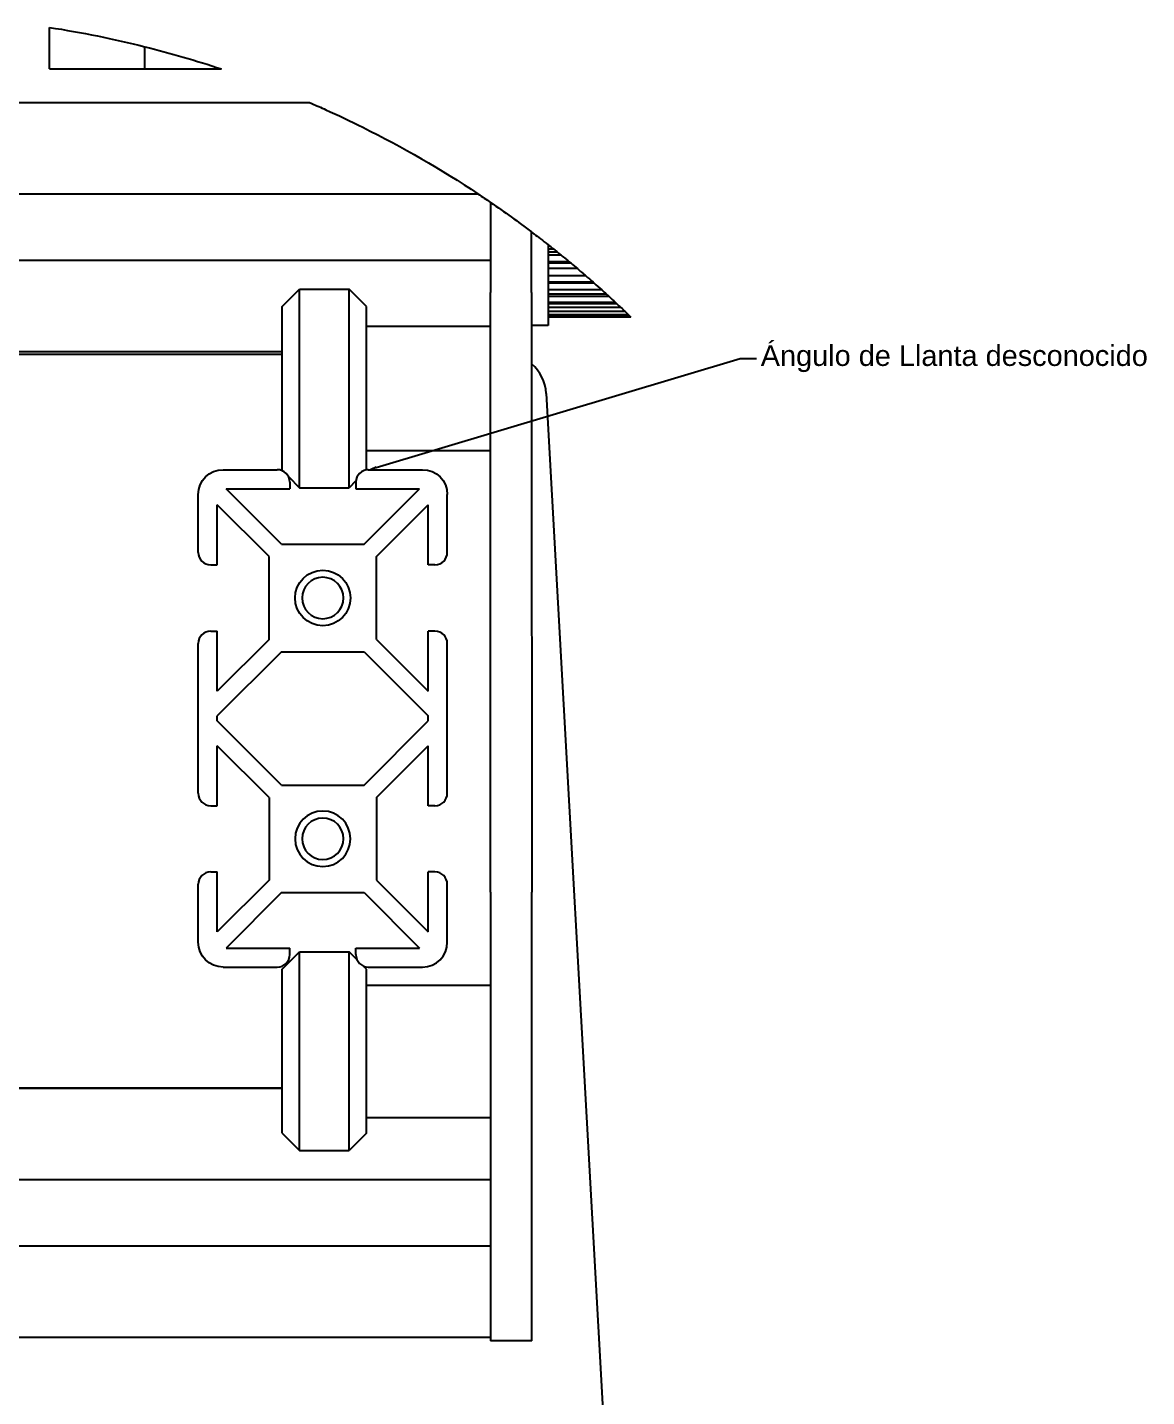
# Model space of a CAD drawing. Header units: millimetres. Extents: x 129 to 6329, y 33 to 3553.
# Drawn here: x 5788 to 6329, y 1053 to 1715 of the extents above; entities that cross this region are included whole.
import ezdxf
from ezdxf import colors
from ezdxf.entities.mleader import LeaderData, LeaderLine
from ezdxf.math import Vec2, Vec3

# ---------------------------------------------------------------- set-up
doc = ezdxf.new("R2010")
doc.units = ezdxf.units.MM
doc.linetypes.add('ACAD_ISO02W100', pattern=[15, 12, -3])
doc.layers.add('cota', color=82, linetype='ACAD_ISO02W100')
doc.layers.add('vistasIsometricas', color=255, linetype='Continuous')
doc.styles.get("Standard").update_dxf_attribs({"font": 'arial.ttf'})

msp = doc.modelspace()

# ---------------------------------------------------------------- linework, layer by layer
at = {"layer": 'vistasIsometricas', "extrusion": (0, 1, 0)}
for p, q in [((5798.436, 1695.17), (5798.436, 1715.249)), ((5844.436, 1695.17), (5844.436, 1705.92)), ((5844.436, 1695.17), (5844.436, 1705.92)), ((5798.436, 1695.17), (5844.436, 1695.17)), ((5844.436, 1695.17), (5881.469, 1695.17)), ((5512.831, 1678.97), (5924.04, 1678.97)), ((5431.345, 1634.77), (6005.526, 1634.77)), ((6011.636, 1630.647), (6011.636, 1611.572)), ((6031.436, 1611.572), (6031.436, 1616.386)), ((6011.636, 1611.572), (6011.636, 1587.119)), ((6031.436, 1587.119), (6031.436, 1611.572)), ((6039.436, 1610.209), (6039.436, 1571.17)), ((5425.236, 1602.77), (6011.636, 1602.77)), ((6042.189, 1608.025), (6039.436, 1608.025)), ((6044.059, 1606.525), (6039.436, 1606.525)), ((6045.732, 1605.17), (6039.436, 1605.17)), ((6049.579, 1602.01), (6039.436, 1602.01)), ((6050.54, 1601.212), (6039.436, 1601.212)), ((6053.598, 1598.643), (6039.436, 1598.643)), ((6057.658, 1595.17), (6039.436, 1595.17)), ((5910.836, 1580.37), (5919.236, 1588.77)), ((5919.236, 1492.77), (5919.236, 1588.77)), ((5919.236, 1588.77), (5943.236, 1588.77)), ((5943.236, 1492.77), (5943.236, 1588.77)), ((5951.636, 1580.37), (5943.236, 1588.77)), ((6061.175, 1592.102), (6039.436, 1592.102)), ((6061.635, 1591.697), (6039.436, 1591.697)), ((6065.415, 1588.329), (6039.436, 1588.329)), ((6011.636, 1297.315), (6011.636, 1587.119)), ((6031.436, 1587.119), (6031.436, 1544.77)), ((6067.616, 1586.337), (6039.436, 1586.337)), ((6068.894, 1585.17), (6039.436, 1585.17)), ((6071.986, 1582.314), (6039.436, 1582.314)), ((5910.836, 1501.17), (5910.836, 1580.37)), ((5951.636, 1501.396), (5951.636, 1580.37)), ((6072.711, 1581.637), (6039.436, 1581.637)), ((6074.614, 1579.849), (6039.436, 1579.849)), ((6076.719, 1577.849), (6039.436, 1577.849)), ((6078.256, 1576.376), (6039.436, 1576.376)), ((6079.19, 1575.474), (6039.436, 1575.474)), ((6079.504, 1575.17), (6039.436, 1575.17)), ((5951.636, 1570.857), (6011.636, 1570.857)), ((6039.436, 1571.17), (6031.436, 1571.17)), ((5526.036, 1558.57), (5910.836, 1558.57)), ((5526.036, 1557.258), (5910.836, 1557.258)), ((6031.436, 1544.77), (6031.586, 1297.315)), ((6038.548, 1538.367), (6077.97, 828.767)), ((5951.636, 1510.682), (6011.636, 1510.682)), ((5882.298, 1501.458), (5908.498, 1501.458)), ((5910.836, 1501.17), (5911.181, 1500.825)), ((5913.865, 1498.14), (5919.236, 1492.77)), ((5946.529, 1496.063), (5943.236, 1492.77)), ((5952.498, 1501.458), (5978.698, 1501.458)), ((5870.298, 1461.458), (5870.298, 1489.458)), ((5910.498, 1465.458), (5883.698, 1492.258)), ((5883.698, 1492.258), (5914.498, 1492.258)), ((5914.498, 1495.458), (5914.498, 1492.258)), ((5919.236, 1492.77), (5943.236, 1492.77)), ((5946.498, 1495.458), (5946.498, 1492.258)), ((5946.498, 1492.258), (5977.298, 1492.258)), ((5950.498, 1465.458), (5977.298, 1492.258)), ((5990.698, 1461.458), (5990.698, 1489.458)), ((5879.498, 1455.458), (5879.498, 1484.458)), ((5904.498, 1459.458), (5879.498, 1484.458)), ((5956.498, 1459.458), (5981.498, 1484.458)), ((5981.498, 1455.458), (5981.498, 1484.458)), ((5910.498, 1465.458), (5950.498, 1465.458)), ((5904.498, 1419.458), (5904.498, 1459.458)), ((5956.498, 1419.458), (5956.498, 1459.458)), ((5876.298, 1455.458), (5879.498, 1455.458)), ((5984.698, 1455.458), (5981.498, 1455.458)), ((5876.298, 1423.458), (5879.498, 1423.458)), ((5879.498, 1394.458), (5879.498, 1423.458)), ((5984.698, 1423.458), (5981.498, 1423.458)), ((5981.498, 1394.458), (5981.498, 1423.458)), ((5870.298, 1345.058), (5870.298, 1417.458)), ((5904.498, 1419.458), (5879.498, 1394.458)), ((5956.498, 1419.458), (5981.498, 1394.458)), ((5990.698, 1345.058), (5990.698, 1417.458)), ((5910.498, 1413.458), (5879.498, 1382.458)), ((5910.498, 1413.458), (5950.498, 1413.458)), ((5950.498, 1413.458), (5981.498, 1382.458)), ((5879.498, 1380.058), (5879.498, 1382.458)), ((5910.498, 1349.058), (5879.498, 1380.058)), ((5950.498, 1349.058), (5981.498, 1380.058)), ((5981.498, 1380.058), (5981.498, 1382.458)), ((5879.498, 1339.058), (5879.498, 1368.058)), ((5904.498, 1343.058), (5879.498, 1368.058)), ((5956.498, 1343.058), (5981.498, 1368.058)), ((5981.498, 1339.058), (5981.498, 1368.058)), ((5910.498, 1349.058), (5950.498, 1349.058)), ((5876.298, 1339.058), (5879.498, 1339.058)), ((5904.498, 1343.058), (5904.498, 1303.058)), ((5956.498, 1343.058), (5956.498, 1303.058)), ((5984.698, 1339.058), (5981.498, 1339.058)), ((5876.298, 1307.058), (5879.498, 1307.058)), ((5879.498, 1278.058), (5879.498, 1307.058)), ((5984.698, 1307.058), (5981.498, 1307.058)), ((5981.498, 1278.058), (5981.498, 1307.058)), ((5870.298, 1273.058), (5870.298, 1301.058)), ((5904.498, 1303.058), (5879.498, 1278.058)), ((5956.498, 1303.058), (5981.498, 1278.058)), ((5990.698, 1273.058), (5990.698, 1301.058)), ((6011.636, 1297.315), (6011.636, 1269.059)), ((6031.604, 1269.059), (6031.586, 1297.315)), ((5910.498, 1297.058), (5883.698, 1270.258)), ((5910.498, 1297.058), (5950.498, 1297.058)), ((5950.498, 1297.058), (5977.298, 1270.258)), ((5883.698, 1270.258), (5914.498, 1270.258)), ((5910.836, 1259.97), (5919.236, 1268.37)), ((5914.498, 1267.058), (5914.498, 1270.258)), ((5919.236, 1172.37), (5919.236, 1268.37)), ((5919.236, 1268.37), (5943.236, 1268.37)), ((5943.236, 1172.37), (5943.236, 1268.37)), ((5947.041, 1264.565), (5943.236, 1268.37)), ((5946.498, 1270.258), (5977.298, 1270.258)), ((5946.498, 1267.058), (5946.498, 1270.258)), ((6011.636, 1269.059), (6011.636, 1092.114)), ((6031.636, 1216.37), (6031.604, 1269.059)), ((5882.298, 1261.058), (5908.498, 1261.058)), ((5910.836, 1180.77), (5910.836, 1259.97)), ((5951.636, 1259.97), (5950.005, 1261.6)), ((5951.636, 1180.77), (5951.636, 1259.97)), ((5952.498, 1261.058), (5978.698, 1261.058)), ((5951.636, 1252.354), (6011.636, 1252.354)), ((6031.636, 1092.114), (6031.636, 1216.37)), ((5526.036, 1202.709), (5910.836, 1202.709)), ((5526.036, 1202.681), (5910.836, 1202.681)), ((5526.036, 1202.654), (5910.836, 1202.654)), ((5526.036, 1202.583), (5910.836, 1202.583)), ((5526.036, 1202.556), (5910.836, 1202.556)), ((5951.636, 1188.385), (6011.636, 1188.385)), ((5910.836, 1180.77), (5919.236, 1172.37)), ((5951.636, 1180.77), (5943.236, 1172.37)), ((5919.236, 1172.37), (5943.236, 1172.37)), ((5425.236, 1158.318), (6011.636, 1158.318)), ((5425.236, 1126.325), (6011.636, 1126.325)), ((5425.236, 1126.318), (6011.636, 1126.318)), ((6011.636, 1092.114), (6011.636, 1080.37)), ((6031.636, 1080.37), (6031.636, 1092.114)), ((5425.236, 1082.128), (6011.636, 1082.128)), ((6031.636, 1080.37), (6011.636, 1080.37))]:
    msp.add_line(p, q, dxfattribs=at)
at = {"layer": 'vistasIsometricas'}
msp.add_circle((5930.498, 1439.458), 13.4, dxfattribs=at)
at = {"layer": 'vistasIsometricas', "extrusion": (-2e-16, 0, -1)}
for centre, radius in [((-5930.498, 1439.458), 10), ((-5930.498, 1323.058), 13.4), ((-5930.498, 1323.058), 10)]:
    msp.add_circle(centre, radius, dxfattribs=at)
for centre, radius, start, end in [((-5718.436, 1202.709), 518.746, 98.871452, 104.057381), ((-5718.436, 1202.709), 518.746, 104.057381, 108.317571), ((-5718.436, 1202.709), 518.746, 116.495775, 123.602771), ((-5718.436, 1202.709), 518.746, 123.602771, 124.41683), ((-5718.436, 1202.709), 518.746, 134.061998, 134.110234), ((-5882.298, 1489.458), 12, 0, 90), ((-5978.698, 1489.458), 12, 90, 180), ((-5882.298, 1273.058), 12, 270, 0)]:
    msp.add_arc(centre, radius, start, end, dxfattribs=at)
at = {"layer": 'vistasIsometricas'}
for centre, radius, start, end in [((6018.578, 1537.258), 20, 3.17983, 49.994147), ((5908.498, 1495.458), 6, 0, 90), ((5952.498, 1495.458), 6, 90, 180), ((5876.298, 1461.458), 6, 180, 270), ((5984.698, 1461.458), 6, 270, 0), ((5876.298, 1417.458), 6, 90, 180), ((5984.698, 1417.458), 6, 0, 90), ((5876.298, 1345.058), 6, 180, 270), ((5984.698, 1345.058), 6, 270, 0), ((5876.298, 1301.058), 6, 90, 180), ((5984.698, 1301.058), 6, 0, 90), ((5978.698, 1273.058), 12, 270, 0), ((5908.498, 1267.058), 6, 270, 0), ((5952.498, 1267.058), 6, 180, 270)]:
    msp.add_arc(centre, radius, start, end, dxfattribs=at)
at = {"layer": 'vistasIsometricas', "extrusion": (-2.1123e-16, 1.12296e-17, -1)}
for start_param, end_param in [(1.3860852, 1.4331289), (1.4777561, 1.4801641), (1.5238232, 1.5271603), (1.5478173, 1.5519207)]:
    msp.add_ellipse((5718.436, 1202.709), major_axis=(-366.809, 366.809), ratio=1, start_param=start_param, end_param=end_param, dxfattribs=at)
at = {"layer": 'vistasIsometricas', "extrusion": (-2.1123e-16, -1.12296e-17, -1)}
for start_param, end_param in [(-0.1114101, -0.106788), (-0.0636368, -0.0624547), (-0.0336114, -0.0285766)]:
    msp.add_ellipse((5718.436, 1202.709), major_axis=(366.809, 366.809), ratio=1, start_param=start_param, end_param=end_param, dxfattribs=at)
at = {"layer": 'vistasIsometricas'}
for points, knots in [([(5924.04, 1678.97), (5924.04, 1678.97), (5924.188, 1678.906), (5924.736, 1678.669), (5925.13, 1678.498), (5927.146, 1677.62), (5929.737, 1676.476), (5937.354, 1673.035), (5944.176, 1669.805), (5949.865, 1666.97)], [1.51885001, 1.51885001, 1.51885001, 1.51885001, 1.57048776, 1.57048776, 1.6221255, 1.6221255, 1.8233376, 1.8233376, 2.30004679, 2.30004679, 2.30004679, 2.30004679]), ([(6031.436, 1616.386), (6031.838, 1616.081), (6032.256, 1615.764), (6034.587, 1613.989), (6036.925, 1612.187), (6039.436, 1610.209)], [2.27499856, 2.27499856, 2.27499856, 2.27499856, 2.33008703, 2.33008703, 2.57903688, 2.57903688, 2.57903688, 2.57903688]), ([(6045.732, 1605.17), (6046.47, 1604.57), (6047.22, 1603.956), (6048.508, 1602.896), (6049.043, 1602.455), (6049.579, 1602.01)], [0.60949441, 0.60949441, 0.60949441, 0.60949441, 0.68065178, 0.68065178, 0.7305914, 0.7305914, 0.7305914, 0.7305914]), ([(6065.415, 1588.329), (6065.479, 1588.271), (6065.543, 1588.214), (6066.29, 1587.541), (6066.962, 1586.932), (6067.616, 1586.337)], [1.116795413, 1.116795413, 1.116795413, 1.116795413, 1.123079152, 1.123079152, 1.190135935, 1.190135935, 1.190135935, 1.190135935]), ([(6071.986, 1582.314), (6072.189, 1582.125), (6072.388, 1581.939), (6072.625, 1581.718), (6072.668, 1581.677), (6072.711, 1581.637)], [1.35284998, 1.35284998, 1.35284998, 1.35284998, 1.378309646, 1.378309646, 1.383960924, 1.383960924, 1.383960924, 1.383960924])]:
    msp.add_open_spline(points, degree=3, knots=knots, dxfattribs=at)
for points in [[(6039.436, 1610.209), (6040.301, 1609.528), (6041.224, 1608.796), (6042.189, 1608.025)], [(6044.059, 1606.525), (6044.602, 1606.086), (6045.161, 1605.634), (6045.732, 1605.17)], [(6050.54, 1601.212), (6051.558, 1600.363), (6052.583, 1599.502), (6053.598, 1598.643)], [(6053.598, 1598.643), (6054.983, 1597.47), (6056.348, 1596.303), (6057.658, 1595.17)], [(6057.658, 1595.17), (6058.802, 1594.181), (6059.986, 1593.149), (6061.175, 1592.102)], [(6061.635, 1591.697), (6062.9, 1590.581), (6064.17, 1589.449), (6065.415, 1588.329)], [(6068.894, 1585.17), (6069.975, 1584.179), (6071.012, 1583.22), (6071.986, 1582.314)], [(6074.614, 1579.849), (6075.358, 1579.146), (6076.078, 1578.461), (6076.719, 1577.849)], [(6078.256, 1576.376), (6078.663, 1575.984), (6078.98, 1575.677), (6079.19, 1575.474)]]:
    msp.add_open_spline(points, degree=3, dxfattribs=at)

# ---------------------------------------------------------------- leaders
at = {"layer": 'cota'}
ml = msp.add_multileader_mtext('Standard', dxfattribs=at)
ml.set_content('Ángulo de Llanta desconocido', color=256)
ml.set_leader_properties()
ml.build(insert=Vec2(0, 0))
ctx = ml.context
ctx.base_point, ctx.char_height, ctx.plane_origin = Vec3(6140.247, 1555.141), 10, Vec3(5952.498, 1501.458)
notes = []
notes.append((ctx, [(0, (1, 1, 0), (6132.247, 1555.141), (1, 0), 8, [(0, [(5952.498, 1501.458)], 0, [])])]))
ctx.mtext.insert, ctx.mtext.flow_direction = Vec3(6142.247, 1561.611), 5
for ctx, leaders in notes:
    for number, flags, end, landing, length, lines in leaders:
        leader = LeaderData()
        leader.index, (leader.has_last_leader_line, leader.has_dogleg_vector, leader.attachment_direction) = number, flags
        leader.last_leader_point, leader.dogleg_vector, leader.dogleg_length = Vec3(end), Vec3(landing), length
        for number, points, colour, breaks in lines:
            line = LeaderLine()
            line.index, line.vertices, line.color, line.breaks = number, Vec3.list(points), colors.encode_raw_color(colour), breaks
            leader.lines.append(line)
        ctx.leaders.append(leader)

doc.saveas('drawing.dxf')
